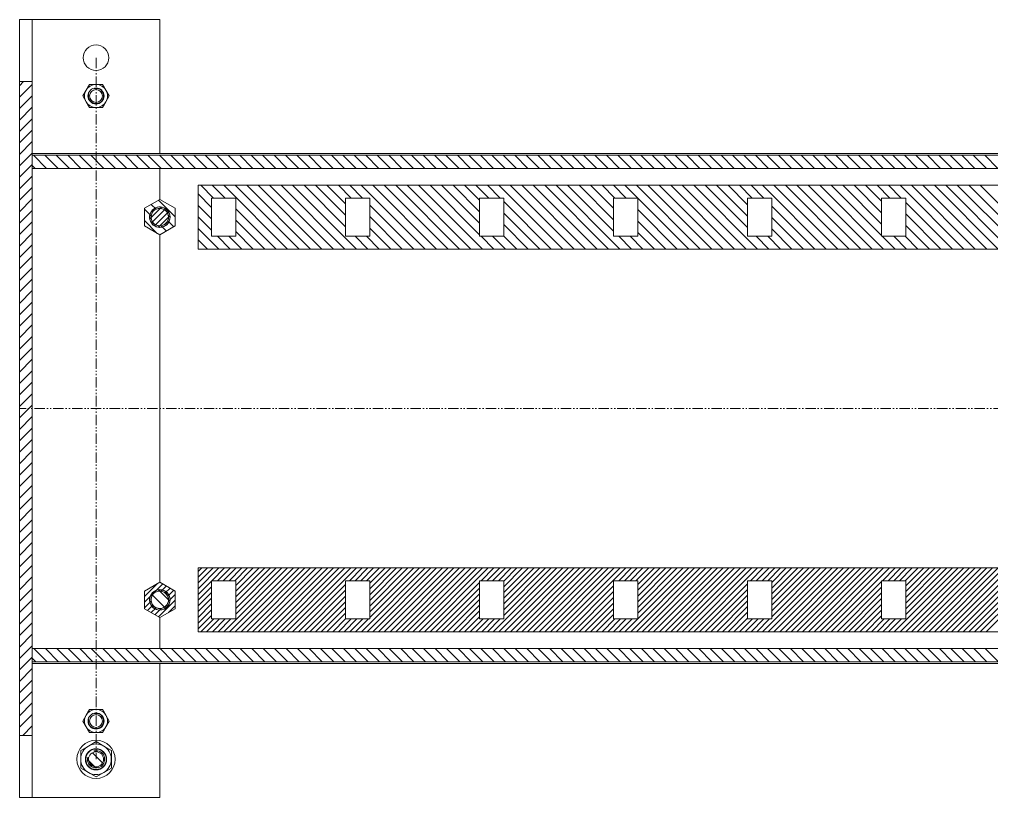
# Model space of a CAD drawing. Header units: millimetres. Extents: x 2179 to 44859, y 3478 to 159868.
# Drawn here: x 31541 to 32303, y 149118 to 149728 of the extents above; entities that cross this region are included whole.
import ezdxf

# ---------------------------------------------------------------- set-up
doc = ezdxf.new("R2010")
doc.units = ezdxf.units.MM
doc.linetypes.add('IMPORT-PHANTOM2', pattern=[14.732, 8.128, -1.524, 1.016, -1.524, 1.016, -1.524])
for name, color, linetype, lineweight in [('0-1', 7, 'IMPORT-PHANTOM2', 9), ('0-2', 7, 'Continuous', 9), ('2966-1_navrh dispozice stroju-HK_dwg-1', 7, 'Continuous', 9)]:
    doc.layers.add(name, color=color, linetype=linetype, lineweight=lineweight)

# ---------------------------------------------------------------- blocks, each defined once
blk = doc.blocks.new('2966-1_navrh dispozice stroju-HK_dwg__X1575-903150-1NP _ stroje - KOTVÍCÍ BODY')
at = {"layer": '0-2'}
for p, q in [((-26196.78, 16149.66), (-26186.43, 16160.01)), ((-26196.78, 16140.68), (-26186.43, 16151.03)), ((-26196.78, 16131.7), (-26186.43, 16142.05)), ((-26196.78, 16122.72), (-26186.43, 16133.07)), ((-26196.78, 16113.74), (-26186.43, 16124.09)), ((-26196.78, 16104.76), (-26186.43, 16115.11)), ((-26196.78, 16095.78), (-26186.43, 16106.13)), ((-26196.78, 16086.8), (-26186.43, 16097.15)), ((-26196.78, 16077.82), (-26186.43, 16088.17)), ((-26196.78, 16068.84), (-26186.43, 16079.19)), ((-26196.78, 16059.86), (-26186.43, 16070.21)), ((-26196.78, 16050.88), (-26186.43, 16061.23)), ((-26196.78, 16041.9), (-26186.43, 16052.25)), ((-26196.78, 16032.92), (-26186.43, 16043.27)), ((-26196.78, 16023.94), (-26186.43, 16034.29)), ((-26196.78, 16014.96), (-26186.43, 16025.31)), ((-26196.78, 16005.98), (-26186.43, 16016.33)), ((-26196.78, 15997), (-26186.43, 16007.35)), ((-26196.78, 15988.02), (-26186.43, 15998.37)), ((-26196.78, 15979.04), (-26186.43, 15989.39)), ((-26196.78, 15970.06), (-26186.43, 15980.41)), ((-26196.78, 15961.08), (-26186.43, 15971.43)), ((-26196.78, 15952.1), (-26186.43, 15962.45)), ((-26196.78, 15943.12), (-26186.43, 15953.47)), ((-26196.78, 15934.14), (-26186.43, 15944.49)), ((-26196.78, 15925.16), (-26186.43, 15935.51)), ((-26196.78, 15916.18), (-26186.43, 15926.53)), ((-26196.78, 15907.2), (-26186.43, 15917.55)), ((-26196.78, 15898.22), (-26186.43, 15908.57)), ((-26196.78, 15889.24), (-26186.43, 15899.59)), ((-26196.78, 15880.26), (-26186.43, 15890.61)), ((-26196.78, 15871.28), (-26186.43, 15881.63)), ((-26196.78, 15862.29), (-26186.43, 15872.64)), ((-26196.78, 15853.31), (-26186.43, 15863.66)), ((-26196.78, 15844.33), (-26186.43, 15854.68)), ((-26196.78, 15835.35), (-26186.43, 15845.7)), ((-26196.78, 15826.37), (-26186.43, 15836.72)), ((-26196.78, 15817.39), (-26186.43, 15827.74)), ((-26196.78, 15808.41), (-26186.43, 15818.76)), ((-26196.78, 15799.43), (-26186.43, 15809.78)), ((-26196.78, 15790.45), (-26186.43, 15800.8)), ((-26196.78, 15781.47), (-26186.43, 15791.82)), ((-26196.78, 15772.49), (-26186.43, 15782.84)), ((-26196.78, 15763.51), (-26186.43, 15773.86)), ((-26196.78, 15754.53), (-26186.43, 15764.88)), ((-26196.78, 15745.55), (-26186.43, 15755.9)), ((-26196.78, 15736.57), (-26186.43, 15746.92)), ((-26196.78, 15727.59), (-26186.43, 15737.94)), ((-26196.78, 15718.61), (-26186.43, 15728.96)), ((-26196.78, 15709.63), (-26186.43, 15719.98)), ((-26196.78, 15700.65), (-26186.43, 15711)), ((-26196.78, 15691.67), (-26186.43, 15702.02)), ((-26196.78, 15682.69), (-26186.43, 15693.04)), ((-26196.78, 15673.71), (-26186.43, 15684.06)), ((-26196.78, 15664.73), (-26186.43, 15675.08)), ((-26196.78, 15655.75), (-26186.43, 15666.1)), ((-26196.78, 15646.77), (-26186.43, 15657.12)), ((-26196.78, 15637.79), (-26186.43, 15648.14)), ((-26196.78, 15628.81), (-26186.43, 15639.16)), ((-26196.78, 15619.83), (-26186.43, 15630.18)), ((-26196.78, 15610.85), (-26186.43, 15621.2)), ((-26196.78, 15601.87), (-26186.43, 15612.22)), ((-26196.78, 15592.89), (-26186.43, 15603.24)), ((-26196.78, 15583.91), (-26186.43, 15594.26)), ((-26196.78, 15574.93), (-26186.43, 15585.28)), ((-26196.78, 15565.95), (-26186.43, 15576.3)), ((-26196.78, 15556.97), (-26186.43, 15567.32)), ((-26196.78, 15547.99), (-26186.43, 15558.34)), ((-26196.78, 15539.01), (-26186.43, 15549.36)), ((-26196.78, 15530.03), (-26186.43, 15540.38)), ((-26196.78, 15521.05), (-26186.43, 15531.4)), ((-26196.78, 15512.06), (-26186.43, 15522.41)), ((-26196.78, 15503.08), (-26186.43, 15513.43)), ((-26196.78, 15494.1), (-26186.43, 15504.45)), ((-26196.78, 15485.12), (-26186.43, 15495.47)), ((-26196.78, 15476.14), (-26186.43, 15486.49)), ((-26196.78, 15467.16), (-26186.43, 15477.51)), ((-26196.78, 15458.18), (-26186.43, 15468.53)), ((-26196.78, 15449.2), (-26186.43, 15459.55)), ((-26196.78, 15440.22), (-26186.43, 15450.57)), ((-26196.78, 15431.24), (-26186.43, 15441.59)), ((-26196.78, 15422.26), (-26186.43, 15432.61)), ((-26196.78, 15413.28), (-26186.43, 15423.63)), ((-26196.78, 15404.3), (-26186.43, 15414.65)), ((-26189.16, 15402.95), (-26186.43, 15405.67))]:
    blk.add_line(p, q, dxfattribs=at)
blk = doc.blocks.new('2966-1_navrh dispozice stroju-HK_dwg__X1576-903151-1NP _ stroje - KOTVÍCÍ BODY')
at = {"layer": '0-2'}
for p, q in [((-26583.37, 16149.23), (-26573.02, 16159.58)), ((-26583.37, 16140.25), (-26573.02, 16150.6)), ((-26583.37, 16131.27), (-26573.02, 16141.62)), ((-26583.37, 16122.29), (-26573.02, 16132.64)), ((-26583.37, 16113.31), (-26573.02, 16123.66)), ((-26583.37, 16104.33), (-26573.02, 16114.68)), ((-26583.37, 16095.35), (-26573.02, 16105.7)), ((-26583.37, 16086.37), (-26573.02, 16096.72)), ((-26583.37, 16077.38), (-26573.02, 16087.73)), ((-26583.37, 16068.4), (-26573.02, 16078.75)), ((-26583.37, 16059.42), (-26573.02, 16069.77)), ((-26583.37, 16050.44), (-26573.02, 16060.79)), ((-26583.37, 16041.46), (-26573.02, 16051.81)), ((-26583.37, 16032.48), (-26573.02, 16042.83)), ((-26583.37, 16023.5), (-26573.02, 16033.85)), ((-26583.37, 16014.52), (-26573.02, 16024.87)), ((-26583.37, 16005.54), (-26573.02, 16015.89)), ((-26583.37, 15996.56), (-26573.02, 16006.91)), ((-26583.37, 15987.58), (-26573.02, 15997.93)), ((-26583.37, 15978.6), (-26573.02, 15988.95)), ((-26583.37, 15969.62), (-26573.02, 15979.97)), ((-26583.37, 15960.64), (-26573.02, 15970.99)), ((-26583.37, 15951.66), (-26573.02, 15962.01)), ((-26583.37, 15942.68), (-26573.02, 15953.03)), ((-26583.37, 15933.7), (-26573.02, 15944.05)), ((-26583.37, 15924.72), (-26573.02, 15935.07)), ((-26583.37, 15915.74), (-26573.02, 15926.09)), ((-26583.37, 15906.76), (-26573.02, 15917.11)), ((-26583.37, 15897.78), (-26573.02, 15908.13)), ((-26583.37, 15888.8), (-26573.02, 15899.15)), ((-26583.37, 15879.82), (-26573.02, 15890.17)), ((-26583.37, 15870.84), (-26573.02, 15881.19)), ((-26583.37, 15861.86), (-26573.02, 15872.21)), ((-26583.37, 15852.88), (-26573.02, 15863.23)), ((-26583.37, 15843.9), (-26573.02, 15854.25)), ((-26583.37, 15834.92), (-26573.02, 15845.27)), ((-26583.37, 15825.94), (-26573.02, 15836.29)), ((-26583.37, 15816.96), (-26573.02, 15827.31)), ((-26583.37, 15807.98), (-26573.02, 15818.33)), ((-26583.37, 15799), (-26573.02, 15809.35)), ((-26583.37, 15790.02), (-26573.02, 15800.37)), ((-26583.37, 15781.04), (-26573.02, 15791.39)), ((-26583.37, 15772.06), (-26573.02, 15782.41)), ((-26583.37, 15763.08), (-26573.02, 15773.43)), ((-26583.37, 15754.1), (-26573.02, 15764.45)), ((-26583.37, 15745.12), (-26573.02, 15755.47)), ((-26583.37, 15736.14), (-26573.02, 15746.49)), ((-26583.37, 15727.15), (-26573.02, 15737.5)), ((-26583.37, 15718.17), (-26573.02, 15728.52)), ((-26583.37, 15709.19), (-26573.02, 15719.54)), ((-26583.37, 15700.21), (-26573.02, 15710.56)), ((-26583.37, 15691.23), (-26573.02, 15701.58)), ((-26583.37, 15682.25), (-26573.02, 15692.6)), ((-26583.37, 15673.27), (-26573.02, 15683.62)), ((-26583.37, 15664.29), (-26573.02, 15674.64)), ((-26583.37, 15655.31), (-26573.02, 15665.66)), ((-26583.37, 15646.33), (-26573.02, 15656.68)), ((-26583.37, 15637.35), (-26573.02, 15647.7)), ((-26583.37, 15628.37), (-26573.02, 15638.72)), ((-26583.37, 15619.39), (-26573.02, 15629.74)), ((-26583.37, 15610.41), (-26573.02, 15620.76)), ((-26583.37, 15601.43), (-26573.02, 15611.78)), ((-26583.37, 15592.45), (-26573.02, 15602.8)), ((-26583.37, 15583.47), (-26573.02, 15593.82)), ((-26583.37, 15574.49), (-26573.02, 15584.84)), ((-26583.37, 15565.51), (-26573.02, 15575.86)), ((-26583.37, 15556.53), (-26573.02, 15566.88)), ((-26583.37, 15547.55), (-26573.02, 15557.9)), ((-26583.37, 15538.57), (-26573.02, 15548.92)), ((-26583.37, 15529.59), (-26573.02, 15539.94)), ((-26583.37, 15520.61), (-26573.02, 15530.96)), ((-26583.37, 15511.63), (-26573.02, 15521.98)), ((-26583.37, 15502.65), (-26573.02, 15513)), ((-26583.37, 15493.67), (-26573.02, 15504.02)), ((-26583.37, 15484.69), (-26573.02, 15495.04)), ((-26583.37, 15475.71), (-26573.02, 15486.06)), ((-26583.37, 15466.73), (-26573.02, 15477.08)), ((-26583.37, 15457.75), (-26573.02, 15468.1)), ((-26583.37, 15448.77), (-26573.02, 15459.12)), ((-26583.37, 15439.79), (-26573.02, 15450.14)), ((-26583.37, 15430.81), (-26573.02, 15441.16)), ((-26583.37, 15421.83), (-26573.02, 15432.18)), ((-26583.37, 15412.85), (-26573.02, 15423.2)), ((-26583.37, 15403.87), (-26573.02, 15414.22)), ((-26575.31, 15402.95), (-26573.02, 15405.24))]:
    blk.add_line(p, q, dxfattribs=at)
blk = doc.blocks.new('2966-1_navrh dispozice stroju-HK_dwg__X1578-903153-1NP _ stroje - KOTVÍCÍ BODY')
at = {"layer": '0-2'}
for p, q in [((-26628.98, 15392.95), (-26638.98, 15402.95)), ((-26620, 15392.95), (-26630, 15402.95)), ((-26611.02, 15392.95), (-26621.02, 15402.95)), ((-26602.04, 15392.95), (-26612.04, 15402.95)), ((-26593.06, 15392.95), (-26603.06, 15402.95)), ((-26584.08, 15392.95), (-26594.08, 15402.95)), ((-26575.1, 15392.95), (-26585.1, 15402.95)), ((-26566.12, 15392.95), (-26576.12, 15402.95)), ((-26557.14, 15392.95), (-26567.14, 15402.95)), ((-26548.16, 15392.95), (-26558.16, 15402.95)), ((-26539.18, 15392.95), (-26549.18, 15402.95)), ((-26530.2, 15392.95), (-26540.2, 15402.95)), ((-26521.22, 15392.95), (-26531.22, 15402.95)), ((-26512.23, 15392.95), (-26522.23, 15402.95)), ((-26503.25, 15392.95), (-26513.25, 15402.95)), ((-26494.27, 15392.95), (-26504.27, 15402.95)), ((-26485.29, 15392.95), (-26495.29, 15402.95)), ((-26476.31, 15392.95), (-26486.31, 15402.95)), ((-26467.33, 15392.95), (-26477.33, 15402.95)), ((-26458.35, 15392.95), (-26468.35, 15402.95)), ((-26449.37, 15392.95), (-26459.37, 15402.95)), ((-26440.39, 15392.95), (-26450.39, 15402.95)), ((-26431.41, 15392.95), (-26441.41, 15402.95)), ((-26422.43, 15392.95), (-26432.43, 15402.95)), ((-26413.45, 15392.95), (-26423.45, 15402.95)), ((-26404.47, 15392.95), (-26414.47, 15402.95)), ((-26395.49, 15392.95), (-26405.49, 15402.95)), ((-26386.51, 15392.95), (-26396.51, 15402.95)), ((-26377.53, 15392.95), (-26387.53, 15402.95)), ((-26368.55, 15392.95), (-26378.55, 15402.95)), ((-26359.57, 15392.95), (-26369.57, 15402.95)), ((-26350.59, 15392.95), (-26360.59, 15402.95)), ((-26341.61, 15392.95), (-26351.61, 15402.95)), ((-26332.63, 15392.95), (-26342.63, 15402.95)), ((-26323.65, 15392.95), (-26333.65, 15402.95)), ((-26314.67, 15392.95), (-26324.67, 15402.95)), ((-26305.69, 15392.95), (-26315.69, 15402.95)), ((-26296.71, 15392.95), (-26306.71, 15402.95)), ((-26287.73, 15392.95), (-26297.73, 15402.95)), ((-26278.75, 15392.95), (-26288.75, 15402.95)), ((-26269.77, 15392.95), (-26279.77, 15402.95)), ((-26260.79, 15392.95), (-26270.79, 15402.95)), ((-26251.81, 15392.95), (-26261.81, 15402.95)), ((-26242.83, 15392.95), (-26252.83, 15402.95)), ((-26233.85, 15392.95), (-26243.85, 15402.95)), ((-26224.87, 15392.95), (-26234.87, 15402.95)), ((-26215.89, 15392.95), (-26225.89, 15402.95)), ((-26206.91, 15392.95), (-26216.91, 15402.95)), ((-26197.93, 15392.95), (-26207.93, 15402.95)), ((-26188.95, 15392.95), (-26198.95, 15402.95)), ((-26179.97, 15392.95), (-26189.97, 15402.95)), ((-26170.99, 15392.95), (-26180.99, 15402.95)), ((-26162, 15392.95), (-26172, 15402.95)), ((-26153.02, 15392.95), (-26163.02, 15402.95)), ((-26144.04, 15392.95), (-26154.04, 15402.95)), ((-26135.06, 15392.95), (-26145.06, 15402.95)), ((-26128.65, 15395.51), (-26136.08, 15402.95)), ((-26637.96, 15392.95), (-26641.15, 15396.14))]:
    blk.add_line(p, q, dxfattribs=at)
blk = doc.blocks.new('2966-1_navrh dispozice stroju-HK_dwg__X1579-903154-1NP _ stroje - KOTVÍCÍ BODY')
at = {"layer": '0-2'}
for p, q in [((-26209.9, 16132.32), (-26259.9, 16182.32)), ((-26209.9, 16127.83), (-26259.9, 16177.83)), ((-26209.9, 16123.34), (-26259.9, 16173.34)), ((-26209.9, 16136.81), (-26246.54, 16173.45)), ((-26209.9, 16141.3), (-26242.04, 16173.45)), ((-26209.9, 16145.79), (-26237.55, 16173.45)), ((-26209.9, 16150.28), (-26233.06, 16173.45)), ((-26209.9, 16118.85), (-26259.9, 16168.85)), ((-26209.9, 16114.36), (-26259.9, 16164.36)), ((-26209.9, 16109.87), (-26259.9, 16159.87)), ((-26209.9, 16105.38), (-26259.9, 16155.38)), ((-26209.9, 16100.89), (-26259.9, 16150.89)), ((-26209.9, 16096.4), (-26259.9, 16146.4)), ((-26209.9, 16091.91), (-26259.9, 16141.91)), ((-26209.9, 16087.42), (-26259.9, 16137.42)), ((-26209.9, 16082.93), (-26259.9, 16132.93)), ((-26209.9, 16078.44), (-26259.9, 16128.44)), ((-26223.4, 16087.45), (-26259.9, 16123.95)), ((-26227.89, 16087.45), (-26259.9, 16119.46)), ((-26232.38, 16087.45), (-26259.9, 16114.97)), ((-26236.87, 16087.45), (-26259.9, 16110.48)), ((-26241.36, 16087.45), (-26259.9, 16105.99)), ((-26245.85, 16087.45), (-26259.9, 16101.5)), ((-26249.9, 16087.01), (-26259.9, 16097.01)), ((-26249.9, 16082.52), (-26259.9, 16092.52)), ((-26249.9, 16078.03), (-26259.9, 16088.03)), ((-26249.9, 16073.54), (-26259.9, 16083.54)), ((-26249.9, 16069.05), (-26259.9, 16079.05)), ((-26209.9, 16073.95), (-26219.9, 16083.95)), ((-26209.9, 16069.46), (-26219.9, 16079.46)), ((-26209.9, 16024.56), (-26259.9, 16074.56)), ((-26209.9, 16064.97), (-26219.9, 16074.97)), ((-26209.9, 16020.07), (-26259.9, 16070.07)), ((-26209.9, 16015.58), (-26259.9, 16065.58)), ((-26209.9, 16029.05), (-26249.3, 16068.45)), ((-26209.9, 16033.54), (-26244.81, 16068.45)), ((-26209.9, 16038.03), (-26240.32, 16068.45)), ((-26209.9, 16042.52), (-26235.83, 16068.45)), ((-26209.9, 16047.01), (-26231.34, 16068.45)), ((-26209.9, 16051.5), (-26226.85, 16068.45)), ((-26209.9, 16055.99), (-26222.36, 16068.45)), ((-26209.9, 16060.48), (-26219.9, 16070.48)), ((-26209.9, 16011.09), (-26259.9, 16061.09)), ((-26209.9, 16006.6), (-26259.9, 16056.6)), ((-26209.9, 16002.11), (-26259.9, 16052.11)), ((-26209.9, 15997.62), (-26259.9, 16047.62)), ((-26209.9, 15993.13), (-26259.9, 16043.13)), ((-26209.9, 15988.64), (-26259.9, 16038.64)), ((-26209.9, 15984.15), (-26259.9, 16034.15)), ((-26209.9, 15979.66), (-26259.9, 16029.66)), ((-26209.9, 15975.17), (-26259.9, 16025.17)), ((-26221.67, 15982.45), (-26259.9, 16020.68)), ((-26226.16, 15982.45), (-26259.9, 16016.19)), ((-26230.65, 15982.45), (-26259.9, 16011.7)), ((-26235.14, 15982.45), (-26259.9, 16007.21)), ((-26239.63, 15982.45), (-26259.9, 16002.72)), ((-26244.12, 15982.45), (-26259.9, 15998.23)), ((-26248.61, 15982.45), (-26259.9, 15993.74)), ((-26249.9, 15979.25), (-26259.9, 15989.25)), ((-26249.9, 15974.76), (-26259.9, 15984.76)), ((-26249.9, 15970.27), (-26259.9, 15980.27)), ((-26209.9, 15970.68), (-26219.9, 15980.68)), ((-26249.9, 15965.78), (-26259.9, 15975.78)), ((-26209.9, 15966.19), (-26219.9, 15976.19)), ((-26209.9, 15921.29), (-26259.9, 15971.29)), ((-26209.9, 15916.8), (-26259.9, 15966.8)), ((-26209.9, 15961.7), (-26219.9, 15971.7)), ((-26209.9, 15957.21), (-26219.9, 15967.21)), ((-26209.9, 15912.31), (-26259.9, 15962.31)), ((-26209.9, 15907.82), (-26259.9, 15957.82)), ((-26209.9, 15925.78), (-26247.57, 15963.45)), ((-26209.9, 15930.27), (-26243.08, 15963.45)), ((-26209.9, 15934.76), (-26238.59, 15963.45)), ((-26209.9, 15939.25), (-26234.1, 15963.45)), ((-26209.9, 15943.74), (-26229.61, 15963.45)), ((-26209.9, 15948.23), (-26225.12, 15963.45)), ((-26209.9, 15952.72), (-26220.63, 15963.45)), ((-26209.9, 15903.33), (-26259.9, 15953.33)), ((-26209.9, 15898.84), (-26259.9, 15948.84)), ((-26209.9, 15894.35), (-26259.9, 15944.35)), ((-26209.9, 15889.86), (-26259.9, 15939.86)), ((-26209.9, 15885.37), (-26259.9, 15935.37)), ((-26209.9, 15880.88), (-26259.9, 15930.88)), ((-26209.9, 15876.39), (-26259.9, 15926.39)), ((-26209.9, 15871.89), (-26259.9, 15921.89)), ((-26224.43, 15877.45), (-26259.9, 15912.91)), ((-26228.92, 15877.45), (-26259.9, 15908.42)), ((-26233.41, 15877.45), (-26259.9, 15903.93)), ((-26237.9, 15877.45), (-26259.9, 15899.44)), ((-26242.39, 15877.45), (-26259.9, 15894.95)), ((-26246.88, 15877.45), (-26259.9, 15890.46)), ((-26249.9, 15875.97), (-26259.9, 15885.97)), ((-26249.9, 15871.48), (-26259.9, 15881.48)), ((-26249.9, 15866.99), (-26259.9, 15876.99)), ((-26249.9, 15862.5), (-26259.9, 15872.5)), ((-26209.9, 15818.01), (-26259.9, 15868.01)), ((-26209.9, 15862.91), (-26219.9, 15872.91)), ((-26209.9, 15858.42), (-26219.9, 15868.42)), ((-26209.9, 15813.52), (-26259.9, 15863.52)), ((-26209.9, 15809.03), (-26259.9, 15859.03)), ((-26209.9, 15822.5), (-26245.84, 15858.45)), ((-26209.9, 15826.99), (-26241.35, 15858.45)), ((-26209.9, 15831.48), (-26236.86, 15858.45)), ((-26209.9, 15835.97), (-26232.37, 15858.45)), ((-26209.9, 15840.46), (-26227.88, 15858.45)), ((-26209.9, 15844.95), (-26223.39, 15858.45)), ((-26209.9, 15853.93), (-26219.9, 15863.93)), ((-26209.9, 15849.44), (-26219.9, 15859.44)), ((-26209.9, 15804.54), (-26259.9, 15854.54)), ((-26209.9, 15800.05), (-26259.9, 15850.05)), ((-26209.9, 15795.56), (-26259.9, 15845.56)), ((-26209.9, 15791.07), (-26259.9, 15841.07)), ((-26209.9, 15786.58), (-26259.9, 15836.58)), ((-26209.9, 15782.09), (-26259.9, 15832.09)), ((-26209.9, 15777.6), (-26259.9, 15827.6)), ((-26209.9, 15773.11), (-26259.9, 15823.11)), ((-26209.9, 15768.62), (-26259.9, 15818.62)), ((-26209.9, 15764.13), (-26259.9, 15814.13)), ((-26222.71, 15772.45), (-26259.9, 15809.64)), ((-26227.2, 15772.45), (-26259.9, 15805.15)), ((-26231.69, 15772.45), (-26259.9, 15800.66)), ((-26236.18, 15772.45), (-26259.9, 15796.17)), ((-26240.67, 15772.45), (-26259.9, 15791.68)), ((-26245.16, 15772.45), (-26259.9, 15787.19)), ((-26249.65, 15772.45), (-26259.9, 15782.7)), ((-26249.9, 15768.21), (-26259.9, 15778.21)), ((-26249.9, 15763.72), (-26259.9, 15773.72)), ((-26249.9, 15759.23), (-26259.9, 15769.23)), ((-26209.9, 15759.64), (-26219.9, 15769.64)), ((-26249.9, 15754.74), (-26259.9, 15764.74)), ((-26209.9, 15710.25), (-26259.9, 15760.25)), ((-26209.9, 15755.15), (-26219.9, 15765.15)), ((-26209.9, 15750.66), (-26219.9, 15760.66)), ((-26209.9, 15705.76), (-26259.9, 15755.76)), ((-26209.9, 15714.74), (-26248.61, 15753.45)), ((-26209.9, 15719.23), (-26244.12, 15753.45)), ((-26209.9, 15723.72), (-26239.63, 15753.45)), ((-26209.9, 15728.21), (-26235.14, 15753.45)), ((-26209.9, 15732.7), (-26230.65, 15753.45)), ((-26209.9, 15737.19), (-26226.16, 15753.45)), ((-26209.9, 15741.68), (-26221.67, 15753.45)), ((-26209.9, 15746.17), (-26219.9, 15756.17)), ((-26209.9, 15701.27), (-26259.9, 15751.27)), ((-26209.9, 15696.78), (-26259.9, 15746.78)), ((-26209.9, 15692.29), (-26259.9, 15742.29)), ((-26209.9, 15687.8), (-26259.9, 15737.8)), ((-26209.9, 15683.31), (-26259.9, 15733.31)), ((-26209.9, 15678.82), (-26259.9, 15728.82)), ((-26209.9, 15674.33), (-26259.9, 15724.33)), ((-26209.9, 15669.84), (-26259.9, 15719.84)), ((-26209.9, 15665.35), (-26259.9, 15715.35)), ((-26209.9, 15660.86), (-26259.9, 15710.86)), ((-26220.98, 15667.45), (-26259.9, 15706.37)), ((-26225.47, 15667.45), (-26259.9, 15701.88)), ((-26229.96, 15667.45), (-26259.9, 15697.39)), ((-26234.45, 15667.45), (-26259.9, 15692.9)), ((-26238.94, 15667.45), (-26259.9, 15688.41)), ((-26243.43, 15667.45), (-26259.9, 15683.92)), ((-26247.92, 15667.45), (-26259.9, 15679.43)), ((-26249.9, 15664.94), (-26259.9, 15674.94)), ((-26249.9, 15660.45), (-26259.9, 15670.45)), ((-26249.9, 15655.96), (-26259.9, 15665.96)), ((-26249.9, 15651.47), (-26259.9, 15661.47)), ((-26209.9, 15656.37), (-26219.9, 15666.37)), ((-26209.9, 15651.88), (-26219.9, 15661.88)), ((-26209.9, 15606.98), (-26259.9, 15656.98)), ((-26209.9, 15602.49), (-26259.9, 15652.49)), ((-26209.9, 15647.39), (-26219.9, 15657.39)), ((-26209.9, 15642.9), (-26219.9, 15652.9)), ((-26209.9, 15598), (-26259.9, 15648)), ((-26209.9, 15611.47), (-26246.88, 15648.45)), ((-26209.9, 15615.96), (-26242.39, 15648.45)), ((-26209.9, 15620.45), (-26237.9, 15648.45)), ((-26209.9, 15624.94), (-26233.41, 15648.45)), ((-26209.9, 15629.43), (-26228.92, 15648.45)), ((-26209.9, 15633.92), (-26224.43, 15648.45)), ((-26209.9, 15638.41), (-26219.94, 15648.45)), ((-26209.9, 15593.51), (-26259.9, 15643.51)), ((-26209.9, 15589.02), (-26259.9, 15639.02)), ((-26209.9, 15584.53), (-26259.9, 15634.53)), ((-26209.9, 15580.04), (-26259.9, 15630.04)), ((-26209.9, 15575.55), (-26259.9, 15625.55)), ((-26209.9, 15571.06), (-26259.9, 15621.06)), ((-26209.9, 15566.57), (-26259.9, 15616.57)), ((-26209.9, 15562.08), (-26259.9, 15612.08)), ((-26209.9, 15557.59), (-26259.9, 15607.59)), ((-26209.9, 15553.1), (-26259.9, 15603.1)), ((-26223.74, 15562.45), (-26259.9, 15598.61)), ((-26228.23, 15562.45), (-26259.9, 15594.12)), ((-26232.72, 15562.45), (-26259.9, 15589.63)), ((-26237.21, 15562.45), (-26259.9, 15585.14)), ((-26241.7, 15562.45), (-26259.9, 15580.65)), ((-26246.19, 15562.45), (-26259.9, 15576.16)), ((-26249.9, 15561.66), (-26259.9, 15571.66)), ((-26249.9, 15557.17), (-26259.9, 15567.17)), ((-26249.9, 15552.68), (-26259.9, 15562.68)), ((-26249.9, 15548.19), (-26259.9, 15558.19)), ((-26249.9, 15543.7), (-26259.9, 15553.7)), ((-26209.9, 15548.61), (-26219.9, 15558.61)), ((-26209.9, 15544.12), (-26219.9, 15554.12)), ((-26243.63, 15532.95), (-26259.9, 15549.21)), ((-26209.9, 15539.63), (-26219.9, 15549.63)), ((-26248.12, 15532.95), (-26259.9, 15544.72)), ((-26252.61, 15532.95), (-26259.9, 15540.23)), ((-26239.14, 15532.95), (-26249.64, 15543.45)), ((-26234.65, 15532.95), (-26245.15, 15543.45)), ((-26230.16, 15532.95), (-26240.66, 15543.45)), ((-26225.67, 15532.95), (-26236.17, 15543.45)), ((-26221.18, 15532.95), (-26231.68, 15543.45)), ((-26216.69, 15532.95), (-26227.19, 15543.45)), ((-26212.2, 15532.95), (-26222.7, 15543.45)), ((-26209.9, 15535.14), (-26219.9, 15545.14)), ((-26257.1, 15532.95), (-26259.9, 15535.74))]:
    blk.add_line(p, q, dxfattribs=at)
at = {"layer": '0-2', "flags": 128}
blk.add_lwpolyline([(-26209.9, 15867.4), (-26219.9, 15877.4), (-26259.9, 15917.4)], dxfattribs=at)
blk = doc.blocks.new('2966-1_navrh dispozice stroju-HK_dwg__X1585-903160-1NP _ stroje - KOTVÍCÍ BODY')
at = {"layer": '0-2'}
for p, q in [((-26241.71, 15504.08), (-26245.76, 15508.13)), ((-26240.33, 15507.19), (-26244.12, 15510.98)), ((-26237.83, 15509.19), (-26242.47, 15513.83)), ((-26233.93, 15509.77), (-26239.1, 15514.95)), ((-26221.62, 15501.95), (-26234.61, 15514.95)), ((-26225.03, 15509.86), (-26230.12, 15514.95)), ((-26237.55, 15490.95), (-26247.67, 15501.06)), ((-26233.06, 15490.95), (-26247.41, 15505.29)), ((-26223.26, 15499.11), (-26228.08, 15503.92)), ((-26228.57, 15490.95), (-26233.77, 15496.14)), ((-26226.55, 15493.41), (-26230.66, 15497.52)), ((-26224.91, 15496.26), (-26228.66, 15500.02))]:
    blk.add_line(p, q, dxfattribs=at)
blk = doc.blocks.new('2966-1_navrh dispozice stroju-HK_dwg__X1586-903161-1NP _ stroje - KOTVÍCÍ BODY')
at = {"layer": '0-2'}
for p, q in [((-26548.17, 15501.93), (-26535.15, 15514.95)), ((-26531.94, 15509.17), (-26527.31, 15513.8)), ((-26528.09, 15504.04), (-26524.02, 15508.11)), ((-26532.21, 15490.95), (-26522.19, 15500.97)), ((-26544.88, 15496.23), (-26541.13, 15499.99)), ((-26541.19, 15490.95), (-26536, 15496.14))]:
    blk.add_line(p, q, dxfattribs=at)
blk = doc.blocks.new('2966-1_navrh dispozice stroju-HK_dwg__X1588-903163-1NP _ stroje - KOTVÍCÍ BODY')
at = {"layer": '0-2'}
for p, q in [((-26559.9, 16127.79), (-26509.9, 16177.79)), ((-26559.9, 16145.75), (-26532.21, 16173.45)), ((-26559.9, 16136.77), (-26523.23, 16173.45)), ((-26559.9, 16118.81), (-26509.9, 16168.81)), ((-26559.9, 16109.83), (-26509.9, 16159.83)), ((-26559.9, 16100.85), (-26509.9, 16150.85)), ((-26559.9, 16091.87), (-26509.9, 16141.87)), ((-26559.9, 16082.89), (-26509.9, 16132.89)), ((-26546.37, 16087.45), (-26509.9, 16123.91)), ((-26537.39, 16087.45), (-26509.9, 16114.93)), ((-26528.41, 16087.45), (-26509.9, 16105.95)), ((-26519.9, 16086.97), (-26509.9, 16096.97)), ((-26519.9, 16077.99), (-26509.9, 16087.99)), ((-26559.9, 16073.91), (-26549.9, 16083.91)), ((-26519.9, 16069.01), (-26509.9, 16079.01)), ((-26559.9, 16064.93), (-26549.9, 16074.93)), ((-26559.9, 16020.03), (-26509.9, 16070.03)), ((-26559.9, 16055.95), (-26547.41, 16068.45)), ((-26559.9, 16046.97), (-26538.42, 16068.45)), ((-26559.9, 16037.99), (-26529.44, 16068.45)), ((-26559.9, 16029.01), (-26520.46, 16068.45)), ((-26559.9, 16011.05), (-26509.9, 16061.05)), ((-26559.9, 16002.07), (-26509.9, 16052.07)), ((-26559.9, 15993.09), (-26509.9, 16043.09)), ((-26559.9, 15984.11), (-26509.9, 16034.11)), ((-26559.9, 15975.13), (-26509.9, 16025.13)), ((-26543.6, 15982.45), (-26509.9, 16016.15)), ((-26534.62, 15982.45), (-26509.9, 16007.17)), ((-26525.64, 15982.45), (-26509.9, 15998.19)), ((-26519.9, 15979.21), (-26509.9, 15989.21)), ((-26519.9, 15970.23), (-26509.9, 15980.23)), ((-26559.9, 15966.15), (-26549.9, 15976.15)), ((-26559.9, 15921.25), (-26509.9, 15971.25)), ((-26559.9, 15957.17), (-26549.9, 15967.17)), ((-26559.9, 15948.19), (-26544.64, 15963.45)), ((-26559.9, 15939.21), (-26535.66, 15963.45)), ((-26559.9, 15930.23), (-26526.68, 15963.45)), ((-26559.9, 15912.27), (-26509.9, 15962.27)), ((-26559.9, 15903.29), (-26509.9, 15953.29)), ((-26559.9, 15894.31), (-26509.9, 15944.31)), ((-26559.9, 15885.33), (-26509.9, 15935.33)), ((-26559.9, 15876.35), (-26509.9, 15926.35)), ((-26540.84, 15877.45), (-26509.9, 15908.39)), ((-26531.86, 15877.45), (-26509.9, 15899.41)), ((-26522.88, 15877.45), (-26509.9, 15890.43)), ((-26519.9, 15871.45), (-26509.9, 15881.45)), ((-26559.9, 15858.39), (-26549.9, 15868.39)), ((-26519.9, 15862.47), (-26509.9, 15872.47)), ((-26559.9, 15813.49), (-26509.9, 15863.49)), ((-26559.9, 15849.41), (-26549.9, 15859.41)), ((-26559.9, 15840.43), (-26541.88, 15858.45)), ((-26559.9, 15831.45), (-26532.9, 15858.45)), ((-26559.9, 15822.47), (-26523.92, 15858.45)), ((-26559.9, 15804.51), (-26509.9, 15854.51)), ((-26559.9, 15795.52), (-26509.9, 15845.52)), ((-26559.9, 15786.54), (-26509.9, 15836.54)), ((-26559.9, 15777.56), (-26509.9, 15827.56)), ((-26559.9, 15768.58), (-26509.9, 15818.58)), ((-26547.06, 15772.45), (-26509.9, 15809.6)), ((-26538.08, 15772.45), (-26509.9, 15800.62)), ((-26529.1, 15772.45), (-26509.9, 15791.64)), ((-26520.12, 15772.45), (-26509.9, 15782.66)), ((-26559.9, 15759.6), (-26549.9, 15769.6)), ((-26519.9, 15763.68), (-26509.9, 15773.68)), ((-26559.9, 15750.62), (-26549.9, 15760.62)), ((-26519.9, 15754.7), (-26509.9, 15764.7)), ((-26559.9, 15705.72), (-26509.9, 15755.72)), ((-26559.9, 15741.64), (-26548.1, 15753.45)), ((-26559.9, 15732.66), (-26539.12, 15753.45)), ((-26559.9, 15723.68), (-26530.14, 15753.45)), ((-26559.9, 15714.7), (-26521.16, 15753.45)), ((-26559.9, 15696.74), (-26509.9, 15746.74)), ((-26559.9, 15687.76), (-26509.9, 15737.76)), ((-26559.9, 15678.78), (-26509.9, 15728.78)), ((-26559.9, 15669.8), (-26509.9, 15719.8)), ((-26559.9, 15660.82), (-26509.9, 15710.82)), ((-26544.29, 15667.45), (-26509.9, 15701.84)), ((-26535.31, 15667.45), (-26509.9, 15692.86)), ((-26526.33, 15667.45), (-26509.9, 15683.88)), ((-26519.9, 15664.9), (-26509.9, 15674.9)), ((-26559.9, 15651.84), (-26549.9, 15661.84)), ((-26519.9, 15655.92), (-26509.9, 15665.92)), ((-26559.9, 15606.94), (-26509.9, 15656.94)), ((-26559.9, 15642.86), (-26549.9, 15652.86)), ((-26559.9, 15633.88), (-26545.33, 15648.45)), ((-26559.9, 15624.9), (-26536.35, 15648.45)), ((-26559.9, 15615.92), (-26527.37, 15648.45)), ((-26559.9, 15597.96), (-26509.9, 15647.96)), ((-26559.9, 15588.98), (-26509.9, 15638.98)), ((-26559.9, 15580), (-26509.9, 15630)), ((-26559.9, 15571.02), (-26509.9, 15621.02)), ((-26559.9, 15562.04), (-26509.9, 15612.04)), ((-26559.9, 15553.06), (-26509.9, 15603.06)), ((-26541.53, 15562.45), (-26509.9, 15594.08)), ((-26532.55, 15562.45), (-26509.9, 15585.1)), ((-26523.57, 15562.45), (-26509.9, 15576.12)), ((-26519.9, 15557.14), (-26509.9, 15567.14)), ((-26559.9, 15544.08), (-26549.9, 15554.08)), ((-26519.9, 15548.16), (-26509.9, 15558.16)), ((-26526.13, 15532.95), (-26509.9, 15549.18)), ((-26559.9, 15535.1), (-26549.9, 15545.1)), ((-26553.07, 15532.95), (-26542.57, 15543.45)), ((-26544.09, 15532.95), (-26533.59, 15543.45)), ((-26535.11, 15532.95), (-26524.61, 15543.45)), ((-26517.15, 15532.95), (-26509.9, 15540.2))]:
    blk.add_line(p, q, dxfattribs=at)
at = {"layer": '0-2', "flags": 128}
blk.add_lwpolyline([(-26559.9, 15867.37), (-26549.9, 15877.37), (-26509.9, 15917.37)], dxfattribs=at)
blk = doc.blocks.new('2966-1_navrh dispozice stroju-HK_dwg__X1601-903176-1NP _ stroje - KOTVÍCÍ BODY')
at = {"layer": '0-2'}
for p, q in [((-26115.05, 15450.11), (-26107.06, 15458.1)), ((-26109.06, 15447.12), (-26104.08, 15452.11))]:
    blk.add_line(p, q, dxfattribs=at)
blk = doc.blocks.new('2966-1_navrh dispozice stroju-HK_dwg__X1604-903179-1NP _ stroje - KOTVÍCÍ BODY')
at = {"layer": '0-2'}
for p, q in [((-26528.16, 15498.67), (-26539.17, 15509.69)), ((-26526.99, 15502), (-26535.85, 15510.85)), ((-26533.55, 15495.08), (-26542.77, 15504.3)), ((-26530.35, 15496.38), (-26541.47, 15507.49)), ((-26539.14, 15496.19), (-26541.66, 15498.7))]:
    blk.add_line(p, q, dxfattribs=at)
blk = doc.blocks.new('2966-1_navrh dispozice stroju-HK_dwg__X1605-903180-1NP _ stroje - KOTVÍCÍ BODY')
at = {"layer": '0-2'}
for p, q in [((-26242.8, 15501.96), (-26233.92, 15510.85)), ((-26239.43, 15496.36), (-26228.31, 15507.47)), ((-26230.58, 15496.23), (-26228.18, 15498.62))]:
    blk.add_line(p, q, dxfattribs=at)
blk = doc.blocks.new('2966-1_navrh dispozice stroju-HK_dwg-867852-1NP _ stroje - KOTVÍCÍ BODY')
at = {"layer": '0-1'}
for p, q in [((-13033.83, 29530.57), (-14683.48, 26786.21)), ((-14888.26, 26979.32), (-14416.87, 26695.96))]:
    blk.add_line(p, q, dxfattribs=at)
at = {"layer": '0-2'}
for p, q in [((-13304.16, 29469.05), (-14849.74, 26897.82)), ((-14903.1, 26918.23), (-14463.85, 26654.2))]:
    blk.add_line(p, q, dxfattribs=at)
at = {"layer": '0-2', "flags": 128}
for points in [[(-13302.85, 29468.26), (-14848.43, 26897.04), (-14839.56, 26891.7), (-13293.98, 29462.93)], [(-14508.22, 26692.54), (-12962.64, 29263.76), (-12971.51, 29269.09), (-14517.09, 26697.87)], [(-14044.12, 28170.12), (-14018.41, 28154.66), (-14014.03, 28161.95), (-14005.46, 28156.79), (-14718.48, 26970.6), (-14761.34, 26996.36), (-14048.31, 28182.55), (-14039.74, 28177.4)], [(-13782.62, 28022.84), (-13787, 28015.56), (-13761.28, 28000.1), (-13756.91, 28007.39), (-13748.33, 28002.24), (-14461.36, 26816.05), (-14504.22, 26841.81), (-13791.19, 28028)], [(-14441.38, 27451), (-14451.17, 27434.72), (-14476.88, 27450.18), (-14467.09, 27466.46)], [(-14495.48, 27361.01), (-14505.26, 27344.73), (-14530.98, 27360.18), (-14521.19, 27376.47)], [(-14184.26, 27296.45), (-14194.05, 27280.16), (-14219.76, 27295.62), (-14209.97, 27311.9)], [(-14549.57, 27271.02), (-14559.36, 27254.73), (-14585.07, 27270.19), (-14575.28, 27286.47)], [(-14238.35, 27206.45), (-14248.14, 27190.17), (-14273.85, 27205.62), (-14264.07, 27221.91)], [(-14603.67, 27181.03), (-14613.45, 27164.74), (-14639.17, 27180.2), (-14629.38, 27196.48)], [(-14292.45, 27116.46), (-14302.24, 27100.18), (-14327.95, 27115.63), (-14318.16, 27131.92)], [(-14657.76, 27091.03), (-14667.55, 27074.75), (-14693.26, 27090.2), (-14683.47, 27106.49)], [(-14346.54, 27026.47), (-14356.33, 27010.18), (-14382.04, 27025.64), (-14372.26, 27041.92)], [(-14711.86, 27001.04), (-14721.65, 26984.76), (-14747.36, 27000.21), (-14737.57, 27016.5)], [(-14867.58, 26972.95), (-14862.39, 26972.86), (-14857.19, 26972.77), (-14854.68, 26968.22), (-14852.16, 26963.68), (-14854.83, 26959.22), (-14857.51, 26954.77), (-14862.71, 26954.86), (-14867.9, 26954.95), (-14870.42, 26959.5), (-14872.94, 26964.04), (-14870.26, 26968.5)], [(-14400.64, 26936.47), (-14410.43, 26920.19), (-14436.14, 26935.65), (-14426.35, 26951.93)], [(-14454.73, 26846.48), (-14464.52, 26830.2), (-14490.24, 26845.65), (-14480.45, 26861.94)], [(-14447.62, 26720.51), (-14442.42, 26720.42), (-14437.23, 26720.32), (-14434.71, 26715.78), (-14432.19, 26711.23), (-14434.87, 26706.78), (-14437.55, 26702.33), (-14442.74, 26702.42), (-14447.94, 26702.51), (-14450.45, 26707.05), (-14452.97, 26711.6), (-14450.3, 26716.05)], [(-14423.05, 26685.68), (-14428.99, 26689.25), (-14428.87, 26696.17), (-14428.75, 26703.1), (-14422.69, 26706.46), (-14416.63, 26709.82), (-14410.69, 26706.25), (-14404.75, 26702.68), (-14404.87, 26695.75), (-14404.99, 26688.82), (-14411.05, 26685.46), (-14417.11, 26682.11)]]:
    blk.add_lwpolyline(points, close=True, dxfattribs=at)
for points in [[(-13699.6, 28034.78), (-13689.32, 28028.6), (-13591.43, 28191.44), (-13601.72, 28197.63), (-13699.6, 28034.78), (-14506.91, 26691.75)], [(-14939.73, 26951.92), (-14897.95, 26926.8), (-14903.1, 26918.23), (-14944.88, 26943.35), (-14939.73, 26951.92), (-14888.21, 27037.63), (-14798.22, 26983.53)], [(-14788.04, 26977.41), (-14767.24, 26964.91), (-14767.49, 26951.06), (-14755.61, 26943.92), (-14743.49, 26950.63)], [(-14486.37, 26796.08), (-14498.49, 26789.36), (-14510.36, 26796.5), (-14510.12, 26810.35), (-14743.49, 26950.63), (-14743.25, 26964.49), (-14755.12, 26971.63), (-14767.24, 26964.91)], [(-14416.92, 26637.65), (-14422.07, 26629.08), (-14463.85, 26654.2), (-14458.7, 26662.77), (-14897.95, 26926.8)], [(-14465.57, 26783.58), (-14486.37, 26796.08), (-14486.12, 26809.93), (-14498, 26817.07), (-14510.12, 26810.35)], [(-14458.7, 26662.77), (-14416.92, 26637.65), (-14365.4, 26723.36), (-14455.39, 26777.45)]]:
    blk.add_lwpolyline(points, dxfattribs=at)
at = {"layer": '0-2'}
for centre, radius in [((-14888.26, 26979.32), 10), ((-14862.55, 26963.86), 6.28), ((-14862.55, 26963.86), 5.05), ((-14755.37, 26957.77), 8), ((-14755.37, 26957.77), 6.92), ((-14498.24, 26803.21), 8), ((-14498.24, 26803.21), 6.92), ((-14442.58, 26711.42), 6.28), ((-14442.58, 26711.42), 5.05), ((-14416.87, 26695.96), 15), ((-14416.87, 26695.96), 8.32), ((-14416.87, 26695.96), 8), ((-14416.87, 26695.96), 5.91)]:
    blk.add_circle(centre, radius, dxfattribs=at)
for centre, radius, start, end in [((-14862.55, 26963.86), 9, 88.98964, 148.98964), ((-14862.55, 26963.86), 9, 28.98964, 88.98964), ((-14862.55, 26963.86), 9, 148.98964, 208.98964), ((-14862.55, 26963.86), 6, 223.98964, 163.98964), ((-14862.55, 26963.86), 9, 328.98964, 28.98964), ((-14755.37, 26957.77), 8, 223.98964, 163.98964), ((-14755.37, 26957.77), 6.77, 223.98964, 163.98964), ((-14862.55, 26963.86), 9, 208.98964, 268.98964), ((-14862.55, 26963.86), 9, 268.98964, 328.98964), ((-14498.24, 26803.21), 8, 223.98964, 163.98964), ((-14498.24, 26803.21), 6.77, 223.98964, 163.98964), ((-14442.58, 26711.42), 9, 88.98964, 148.98964), ((-14442.58, 26711.42), 9, 28.98964, 88.98964), ((-14442.58, 26711.42), 9, 148.98964, 208.98964), ((-14442.58, 26711.42), 6, 223.98964, 163.98964), ((-14442.58, 26711.42), 9, 328.98964, 28.98964), ((-14442.58, 26711.42), 9, 208.98964, 268.98964), ((-14442.58, 26711.42), 9, 268.98964, 328.98964), ((-14416.87, 26695.96), 12, 118.98964, 178.98964), ((-14416.87, 26695.96), 12, 58.98964, 118.98964), ((-14416.87, 26695.96), 12, 358.98964, 58.98964), ((-14416.87, 26695.96), 6.77, 223.98964, 163.98964), ((-14416.87, 26695.96), 12, 178.98964, 238.98964), ((-14416.87, 26695.96), 12, 298.98964, 358.98964), ((-14416.87, 26695.96), 12, 238.98964, 298.98964)]:
    blk.add_arc(centre, radius, start, end, dxfattribs=at)
at = {"rotation": 328.989640494807}
for name in ['2966-1_navrh dispozice stroju-HK_dwg__X1576-903151-1NP _ stroje - KOTVÍCÍ BODY', '2966-1_navrh dispozice stroju-HK_dwg__X1575-903150-1NP _ stroje - KOTVÍCÍ BODY', '2966-1_navrh dispozice stroju-HK_dwg__X1588-903163-1NP _ stroje - KOTVÍCÍ BODY', '2966-1_navrh dispozice stroju-HK_dwg__X1579-903154-1NP _ stroje - KOTVÍCÍ BODY', '2966-1_navrh dispozice stroju-HK_dwg__X1586-903161-1NP _ stroje - KOTVÍCÍ BODY', '2966-1_navrh dispozice stroju-HK_dwg__X1604-903179-1NP _ stroje - KOTVÍCÍ BODY', '2966-1_navrh dispozice stroju-HK_dwg__X1578-903153-1NP _ stroje - KOTVÍCÍ BODY', '2966-1_navrh dispozice stroju-HK_dwg__X1585-903160-1NP _ stroje - KOTVÍCÍ BODY', '2966-1_navrh dispozice stroju-HK_dwg__X1605-903180-1NP _ stroje - KOTVÍCÍ BODY', '2966-1_navrh dispozice stroju-HK_dwg__X1601-903176-1NP _ stroje - KOTVÍCÍ BODY']:
    blk.add_blockref(name, (0, 0), dxfattribs=at)

msp = doc.modelspace()

# ---------------------------------------------------------------- block references
at = {"layer": '2966-1_navrh dispozice stroju-HK_dwg-1', "rotation": 301.0103595051954}
msp.add_blockref('2966-1_navrh dispozice stroju-HK_dwg-867852-1NP _ stroje - KOTVÍCÍ BODY', (16148.33, 123038.47), dxfattribs=at)

doc.saveas('drawing.dxf')
